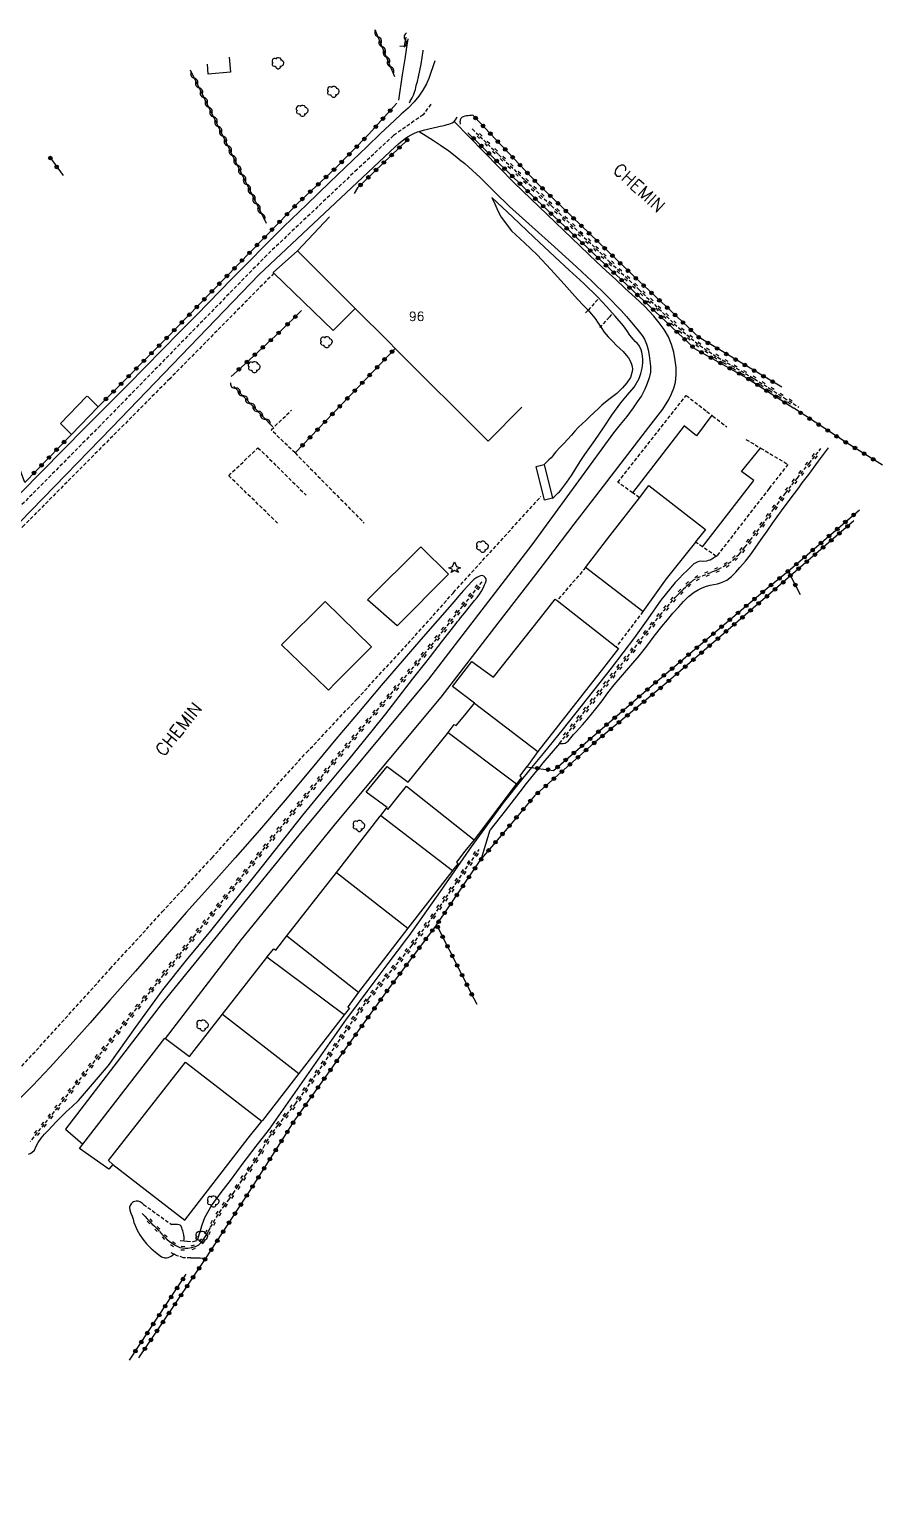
# Model space of a CAD drawing. Header units: millimetres. Extents: x 79010 to 79994, y 143000 to 143955.
# Drawn here: x 79195.9 to 79314.5, y 143693.9 to 143899.4 of the extents above; entities that cross this region are included whole.
import ezdxf
from ezdxf.enums import TextEntityAlignment as Align

# ---------------------------------------------------------------- set-up
doc = ezdxf.new("R2010")
doc.units = ezdxf.units.MM
doc.linetypes.add('DASHED', pattern=[0.75, 0.5, -0.25])
doc.layers.get('0').update_dxf_attribs({"linetype": 'CONTINUOUS'})
for name, color, linetype in [('W0001', 6, 'DASHED'), ('W0008', 7, 'CONTINUOUS'), ('W0071', 7, 'CONTINUOUS'), ('W0101', 7, 'CONTINUOUS'), ('W0104', 1, 'CONTINUOUS'), ('W0105', 7, 'CONTINUOUS'), ('W0112', 1, 'DASHED'), ('W0211', 2, 'CONTINUOUS'), ('W0214', 2, 'CONTINUOUS'), ('W0220', 5, 'DASHED'), ('W0300', 7, 'CONTINUOUS'), ('W0303', 7, 'CONTINUOUS'), ('W0310', 3, 'CONTINUOUS'), ('W0322', 7, 'CONTINUOUS'), ('W0323', 7, 'CONTINUOUS'), ('W0989', 7, 'CONTINUOUS'), ('W0991', 7, 'CONTINUOUS')]:
    doc.layers.add(name, color=color, linetype=linetype)
doc.styles.get("Standard").update_dxf_attribs({"font": 'romans.shx', "width": 0.85})

# ---------------------------------------------------------------- blocks, each defined once
blk = doc.blocks.new('T300')
for p, q in [((-0.8, 0.51), (-0.86, 0.34)), ((-0.86, 0.34), (-0.86, 0.17)), ((-0.86, 0.17), (-0.74, 0.06)), ((-0.69, 0.63), (-0.8, 0.51)), ((-0.8, -0.06), (-0.74, 0.06)), ((-0.74, 0.06), (-0.69, 0.11)), ((-0.57, 0.69), (-0.69, 0.63)), ((-0.46, 0.69), (-0.57, 0.69)), ((-0.29, 0.63), (-0.46, 0.69)), ((-0.29, 0.63), (-0.17, 0.74)), ((-0.23, 0.57), (-0.29, 0.63)), ((-0.17, 0.74), (-0.06, 0.8)), ((-0.06, 0.8), (0.06, 0.8)), ((0.06, 0.8), (0.23, 0.74)), ((0.23, 0.74), (0.34, 0.63)), ((0.34, 0.63), (0.4, 0.51)), ((0.46, 0.46), (0.34, 0.46)), ((0.4, 0.51), (0.4, 0.46)), ((0.57, 0.4), (0.46, 0.46)), ((0.57, 0.4), (0.69, 0.29)), ((0.69, 0.29), (0.74, 0.17)), ((0.74, 0.06), (0.69, -0.17)), ((0.74, 0.17), (0.74, 0.06)), ((-0.8, -0.17), (-0.8, -0.06)), ((-0.8, -0.23), (-0.8, -0.17)), ((-0.74, -0.34), (-0.8, -0.23)), ((-0.69, -0.4), (-0.74, -0.34)), ((-0.51, -0.46), (-0.69, -0.4)), ((-0.4, -0.46), (-0.51, -0.46)), ((-0.4, -0.46), (-0.34, -0.46)), ((-0.34, -0.46), (-0.34, -0.4)), ((-0.34, -0.51), (-0.34, -0.46)), ((-0.29, -0.63), (-0.34, -0.51)), ((-0.17, -0.74), (-0.29, -0.63)), ((-0.06, -0.8), (-0.17, -0.74)), ((0.06, -0.8), (-0.06, -0.8)), ((0.17, -0.74), (0.06, -0.8)), ((0.23, -0.69), (0.17, -0.74)), ((0.29, -0.46), (0.23, -0.46)), ((0.29, -0.63), (0.23, -0.69)), ((0.46, -0.4), (0.29, -0.46)), ((0.34, -0.51), (0.29, -0.63)), ((0.34, -0.51), (0.34, -0.46)), ((0.57, -0.34), (0.46, -0.4)), ((0.63, -0.29), (0.57, -0.34)), ((0.69, -0.17), (0.63, -0.29))]:
    blk.add_line(p, q)
blk = doc.blocks.new('T303')
for p, q in [((-0.77, 0), (-0.28, 0.21)), ((-0.28, -0.21), (-0.77, 0)), ((-0.28, 0.21), (0, 0.83)), ((0, 0.83), (0.28, 0.21)), ((0.28, 0.21), (0.83, 0)), ((0.83, 0), (0.28, -0.21)), ((-0.49, -0.63), (-0.28, -0.21)), ((0, -0.35), (-0.49, -0.63)), ((0.56, -0.63), (0, -0.35)), ((0.28, -0.21), (0.56, -0.63))]:
    blk.add_line(p, q)
blk = doc.blocks.new('t310o')
at = {"color": 0, "linetype": 'Continuous'}
for centre, start, end in [((-0.5, 0.38), 216.8699, 323.1304), ((0.5, -0.37), 36.8699, 143.1303)]:
    blk.add_arc(centre, 0.625, start, end, dxfattribs=at)
blk = doc.blocks.new('t323o')
at = {"color": 0, "linetype": 'Continuous'}
for radius in [0.25, 0.15]:
    blk.add_circle((0, 0), radius, dxfattribs=at)
blk = doc.blocks.new('t220o')
at = {"color": 0, "linetype": 'Continuous'}
for p, q in [((-0.25, 0.25), (0.25, 0.25)), ((-0.25, -0.25), (0.25, -0.25))]:
    blk.add_line(p, q, dxfattribs=at)
blk = doc.blocks.new('t322o')
at = {"color": 0, "linetype": 'Continuous'}
for radius in [0.25, 0.15]:
    blk.add_circle((0, 0), radius, dxfattribs=at)

msp = doc.modelspace()

# ---------------------------------------------------------------- linework, layer by layer
at = {"layer": 'W0001'}
msp.add_lwpolyline([(79251.68, 143889.03), (79250.6, 143887.58), (79246.47, 143884.68), (79241.43, 143879.97), (79228.87, 143868.06), (79205.74, 143844.38), (79183.65, 143822.08), (79164.35, 143802.57), (79140.68, 143779.2), (79120.49, 143758.79), (79103.01, 143739.14), (79096.29, 143730.78), (79082.61, 143713.42), (79067.7, 143693.94)], dxfattribs=at)
at = {"layer": 'W0008'}
for points in [[(79252.24, 143895.08), (79252.24, 143895.08), (79251.38, 143892.64), (79251.38, 143892.64), (79251.07, 143891.88), (79250.58, 143891.01), (79250, 143890.18), (79249.37, 143889.39), (79248.51, 143888.48), (79247.57, 143887.64), (79246.64, 143886.79), (79244.7, 143884.95), (79242.76, 143883.11), (79240.82, 143881.27), (79237.63, 143878.2), (79234.46, 143875.11), (79231.24, 143872.02), (79230.94, 143871.72), (79224.02, 143864.75), (79219.08, 143859.73), (79216.8, 143857.41), (79214.31, 143854.88), (79209.59, 143850.09), (79207.25, 143847.73), (79203.6, 143844.03), (79197.61, 143837.98), (79191.61, 143831.94)], [(79246.73, 143883.12), (79247.2, 143883.53), (79247.67, 143883.94), (79248.17, 143884.32), (79248.54, 143884.57), (79248.92, 143884.8), (79249.32, 143884.99), (79249.8, 143885.18), (79250.04, 143885.25), (79250.31, 143885.33), (79250.82, 143885.47), (79251.4, 143885.62), (79251.99, 143885.76), (79252.59, 143885.9), (79252.96, 143885.98), (79253.32, 143886.05), (79253.69, 143886.14), (79253.94, 143886.21), (79254.19, 143886.28), (79254.43, 143886.37), (79254.66, 143886.47), (79254.87, 143886.58), (79254.93, 143886.62), (79255.12, 143886.87), (79255.32, 143887.23), (79255.32, 143887.23), (79255.32, 143887.23), (79255.32, 143887.23), (79255.32, 143887.23), (79255.32, 143887.23)], [(79188.16, 143824.4), (79207.35, 143844.08), (79227.8, 143865.39), (79246.73, 143883.12)]]:
    msp.add_lwpolyline(points, dxfattribs=at)
at = {"layer": 'W0071'}
for points in [[(79214.77, 143759.15), (79225.38, 143772.91), (79238.66, 143789.27), (79253.09, 143806.58), (79261.04, 143816.89), (79266.25, 143823.64), (79267.92, 143825.82), (79271.62, 143830.64), (79274.77, 143834.73), (79282, 143844.16), (79282.97, 143845.4), (79283.94, 143846.64), (79284.75, 143847.97), (79285.12, 143848.76), (79285.45, 143849.57), (79285.68, 143850.4), (79285.78, 143851.4), (79285.76, 143852.42), (79285.65, 143853.42), (79285.45, 143854.55), (79285.14, 143855.65), (79284.71, 143856.7), (79284.13, 143857.71), (79283.43, 143858.67), (79282.68, 143859.58), (79281.43, 143860.92), (79280.07, 143862.17), (79278.71, 143863.41), (79277.38, 143864.66), (79276.03, 143865.9), (79274.69, 143867.15), (79263.26, 143878.13), (79254.93, 143886.62)], [(79250.04, 143885.25), (79251.04, 143884.63), (79252.05, 143884.01), (79253.04, 143883.37), (79254.18, 143882.54), (79255.3, 143881.67), (79255.67, 143881.37), (79256.4, 143880.78), (79258.53, 143878.86), (79260.57, 143876.83), (79262.62, 143874.82), (79265.74, 143872.01), (79268.89, 143869.23), (79271.99, 143866.4), (79274.08, 143864.42), (79276.14, 143862.42), (79278.12, 143860.34), (79278.86, 143859.52), (79279.59, 143858.69), (79280.29, 143857.83), (79280.67, 143857.36), (79281.04, 143856.89), (79281.36, 143856.39), (79281.66, 143855.67), (79281.74, 143855.39), (79281.87, 143854.9), (79282.02, 143854.12), (79282.14, 143853.35), (79282.21, 143852.56), (79282.19, 143851.79), (79282.03, 143850.98), (79281.76, 143850.19), (79281.43, 143849.42), (79280.95, 143848.52), (79280.38, 143847.67), (79279.79, 143846.82), (79278.92, 143845.64), (79278.01, 143844.49), (79277.09, 143843.34)], [(79277.09, 143843.34), (79265.72, 143827.78), (79251.33, 143809.09), (79233.34, 143787.43), (79214.33, 143764.06), (79200.89, 143746.54), (79203.31, 143744.45)]]:
    msp.add_lwpolyline(points, dxfattribs=at)
at = {"layer": 'W0101'}
for points in [[(79233.12, 143868.68), (79237.61, 143873.4)], [(79245.94, 143855.89), (79241.16, 143860.65), (79233.12, 143868.68)], [(79264.31, 143846.93), (79264.31, 143846.93), (79264.31, 143846.93), (79264.31, 143846.93), (79259.64, 143842.2), (79246.73, 143855.1), (79245.94, 143855.89)]]:
    msp.add_lwpolyline(points, dxfattribs=at)
msp.add_lwpolyline([(79257.76, 143805.75), (79257.76, 143805.75), (79257.76, 143805.75)], close=True, dxfattribs=at)
at = {"layer": 'W0104'}
for points in [[(79220.74, 143893.23), (79220.61, 143894.61)], [(79223.65, 143895.57), (79223.85, 143893.52), (79220.74, 143893.23)], [(79229.75, 143865.64), (79233.12, 143868.68)], [(79229.75, 143865.64), (79229.75, 143865.64)], [(79241.16, 143860.65), (79238.09, 143857.58), (79229.86, 143865.55), (79229.75, 143865.64)], [(79290.72, 143845.81), (79288.62, 143842.92), (79286.91, 143844.33), (79279.73, 143835)], [(79289.44, 143827.5), (79296.44, 143836.54), (79296.58, 143836.71), (79294.87, 143837.97), (79297.52, 143841.23)], [(79257.76, 143805.75), (79254.7, 143808.1), (79257.39, 143811.58), (79260.37, 143809.4), (79266.8, 143817.45), (79268.98, 143820.22), (79269.22, 143820.03), (79277.45, 143813.62), (79277.77, 143813.38), (79275.67, 143810.67), (79266.56, 143799.05)], [(79254.09, 143801.7), (79254.93, 143802.79), (79255.21, 143802.67), (79256.4, 143804.12), (79257.76, 143805.75)], [(79257.76, 143805.75), (79266.56, 143799.05)], [(79245.53, 143791.16), (79245.6, 143791.25), (79242.69, 143793.39), (79245.6, 143796.95), (79248.53, 143794.76), (79253.98, 143801.55), (79254.09, 143801.7)], [(79254.09, 143801.7), (79263.57, 143794.54)], [(79266.56, 143799.05), (79265.24, 143797.24), (79265.1, 143797.06), (79264.99, 143796.92), (79264.06, 143795.66), (79264.3, 143795.42), (79263.57, 143794.54)], [(79245.53, 143791.16), (79245.72, 143790.97), (79246.95, 143792.54), (79248.3, 143794.23), (79257.71, 143786.76)], [(79263.57, 143794.54), (79263.53, 143794.5), (79257.71, 143786.76)], [(79244.73, 143790.17), (79245.53, 143791.16)], [(79238.54, 143782.22), (79244.64, 143790.06), (79244.73, 143790.17)], [(79244.73, 143790.17), (79254.7, 143782.51)], [(79257.71, 143786.76), (79256.41, 143785.21), (79255.26, 143783.64), (79255.46, 143783.47), (79254.7, 143782.51)], [(79231.67, 143773.4), (79238.54, 143782.22)], [(79238.54, 143782.22), (79248.5, 143774.48)], [(79254.7, 143782.51), (79254.61, 143782.38), (79248.5, 143774.48)], [(79248.5, 143774.48), (79241.64, 143765.6), (79241.62, 143765.57)], [(79228.9, 143770.44), (79229.84, 143771.62), (79230.13, 143771.44), (79231.67, 143773.4)], [(79231.67, 143773.4), (79241.62, 143765.57)], [(79222.72, 143762.52), (79228.86, 143770.39), (79228.9, 143770.44)], [(79239.63, 143762.45), (79228.9, 143770.44)], [(79241.62, 143765.57), (79240.2, 143763.57), (79240.16, 143763.52), (79240.38, 143763.37), (79239.63, 143762.45)], [(79207.47, 143741.64), (79206.91, 143740.97), (79202.86, 143743.86), (79203.31, 143744.45), (79214.69, 143759.2), (79214.77, 143759.15), (79218.12, 143756.62), (79222.72, 143762.52)], [(79222.72, 143762.52), (79233.33, 143754.3)], [(79239.63, 143762.45), (79233.33, 143754.3)], [(79207.47, 143741.64), (79206.89, 143742.18), (79217.58, 143755.84), (79228.2, 143747.67)], [(79233.33, 143754.3), (79228.27, 143747.76), (79228.2, 143747.67)], [(79207.47, 143741.64), (79217.49, 143733.9), (79226.29, 143745.28), (79228.2, 143747.67)]]:
    msp.add_lwpolyline(points, dxfattribs=at)
for points in [[(79201.74, 143843.14), (79200.19, 143844.63), (79203.82, 143848.4), (79203.89, 143848.47), (79203.98, 143848.39), (79205.45, 143846.97)], [(79281.15, 143818.49), (79273.19, 143824.62), (79276.56, 143829.01), (79280.67, 143834.33), (79281.98, 143836.04), (79289.86, 143829.92), (79288.49, 143828.2), (79288.46, 143828.17), (79284.4, 143823.07)], [(79247.01, 143816.5), (79242.89, 143820.12), (79250.27, 143827.48), (79254.11, 143823.68), (79247.01, 143816.5)], [(79237.43, 143807.57), (79237.15, 143807.84), (79230.93, 143813.9), (79236.98, 143819.88), (79243.42, 143813.6), (79238.43, 143808.58)]]:
    msp.add_lwpolyline(points, close=True, dxfattribs=at)
at = {"layer": 'W0105'}
msp.add_lwpolyline([(79267.49, 143833.98), (79266.3, 143838.67), (79267.42, 143838.95), (79268.6, 143834.26)], close=True, dxfattribs=at)
at = {"layer": 'W0112'}
for points in [[(79229.86, 143865.55), (79215.38, 143850.88), (79195.16, 143830.53), (79173.71, 143809.05), (79166.32, 143801.62)], [(79274.88, 143861.87), (79273.53, 143860.39), (79273.1, 143859.92)], [(79276.8, 143859.79), (79276.46, 143859.41), (79275.27, 143858.11), (79275.16, 143857.98)], [(79280.67, 143834.33), (79279.73, 143835), (79277.67, 143836.48), (79287.17, 143848.56), (79290.04, 143846.33), (79290.72, 143845.81), (79290.87, 143845.69), (79292.81, 143844.19)], [(79232.81, 143840.55), (79229.47, 143843.77), (79232.33, 143846.52)], [(79295.48, 143842.44), (79297.52, 143841.23), (79301.31, 143838.97), (79298.69, 143835.6), (79291.45, 143826.26), (79291.37, 143826.16), (79291.34, 143826.18), (79289.44, 143827.5), (79288.46, 143828.17)], [(79230.38, 143830.79), (79223.58, 143837.39), (79227.65, 143841.28), (79234.36, 143834.68)], [(79232.81, 143840.55), (79242.43, 143830.79)], [(79181.21, 143740.19), (79181.79, 143740.83), (79194.31, 143754.73), (79194.31, 143754.72), (79207.1, 143768.82), (79214.35, 143776.75), (79214.35, 143776.75), (79221.26, 143784.27), (79227.75, 143791.56), (79227.76, 143791.56), (79234.4, 143798.91), (79234.4, 143798.9), (79241.44, 143806.38), (79241.45, 143806.38), (79248.51, 143814.05), (79248.51, 143814.05), (79254.82, 143821.12), (79254.83, 143821.14), (79266.96, 143834.49)], [(79273.19, 143824.62), (79269.22, 143820.03)], [(79281.15, 143818.49), (79277.45, 143813.62)], [(79211.73, 143736.08), (79215.64, 143733.28)], [(79218.3, 143728.63), (79217.31, 143728.67), (79216.43, 143728.94), (79215.94, 143729.17), (79215.59, 143729.33)], [(79216.84, 143731.06), (79217.36, 143731.01), (79217.79, 143730.96), (79218.65, 143730.92), (79219.19, 143731.05)]]:
    msp.add_lwpolyline(points, dxfattribs=at)
at = {"layer": 'W0211'}
for points in [[(79248.5, 143898.15), (79248.26, 143896.63), (79248.06, 143895.35), (79247.71, 143893.12), (79247.16, 143889.61)], [(79248.73, 143889.23), (79248.82, 143889.48), (79248.93, 143889.7), (79249.06, 143889.93), (79249.25, 143890.32), (79249.4, 143890.7), (79249.54, 143891.11), (79249.65, 143891.64), (79249.81, 143892.22), (79249.98, 143892.87), (79250.33, 143894.6), (79250.62, 143896.46), (79250.63, 143896.57)], [(79257.53, 143887.52), (79257.31, 143887.49), (79257.09, 143887.47), (79256.88, 143887.45), (79256.62, 143887.42), (79256.38, 143887.38), (79256.15, 143887.3), (79256.04, 143887.24), (79255.94, 143887.17), (79255.86, 143887.08), (79255.81, 143886.98), (79255.77, 143886.87), (79255.75, 143886.75), (79255.73, 143886.58), (79255.74, 143886.4), (79255.74, 143886.26)], [(79268.6, 143834.26), (79268.78, 143834.42), (79268.95, 143834.58), (79269.12, 143834.74), (79269.33, 143834.95), (79269.54, 143835.16), (79269.74, 143835.38), (79270.04, 143835.74), (79270.32, 143836.11), (79270.59, 143836.48), (79271.23, 143837.42), (79271.82, 143838.39), (79272.43, 143839.35), (79273.1, 143840.33), (79273.78, 143841.3), (79274.46, 143842.28), (79275.66, 143844.03), (79276.86, 143845.79), (79278.09, 143847.53), (79279.01, 143848.62), (79279.94, 143849.71), (79280.64, 143850.9), (79280.89, 143851.6), (79281.07, 143852.33), (79281.16, 143853.07), (79281.16, 143853.57), (79281.11, 143854.07), (79281.01, 143854.55), (79280.9, 143854.89), (79280.76, 143855.23), (79280.59, 143855.53), (79280.36, 143855.81), (79280.09, 143856.07), (79279.83, 143856.33), (79279.35, 143856.94), (79278.9, 143857.58), (79278.44, 143858.22), (79277.3, 143859.59), (79276.11, 143860.91), (79274.89, 143862.2), (79272.94, 143864.13), (79270.92, 143865.98), (79268.91, 143867.83), (79265.99, 143870.58), (79263.08, 143873.34), (79260.17, 143876.09)], [(79269.56, 143800.16), (79269.83, 143800.17), (79270.09, 143800.17), (79270.34, 143800.22), (79270.78, 143800.5), (79271.14, 143800.95), (79271.51, 143801.4), (79271.93, 143801.85), (79272.34, 143802.31), (79272.76, 143802.77), (79273.39, 143803.5), (79274.01, 143804.23), (79274.63, 143804.98), (79275.48, 143806.09), (79276.3, 143807.22), (79277.15, 143808.33), (79278.3, 143809.68), (79279.48, 143810.99), (79280.64, 143812.33), (79281.7, 143813.68), (79282.74, 143815.06), (79283.8, 143816.42), (79284.56, 143817.36), (79285.32, 143818.29), (79286.13, 143819.18), (79286.8, 143819.91), (79287.49, 143820.61), (79288.26, 143821.21), (79288.82, 143821.53), (79289.41, 143821.81), (79290.01, 143822.04), (79290.51, 143822.17), (79291.01, 143822.26), (79291.51, 143822.38), (79291.96, 143822.52), (79292.4, 143822.68), (79292.82, 143822.87), (79293.49, 143823.37), (79294.09, 143824), (79294.65, 143824.65), (79295.4, 143825.51), (79296.1, 143826.41), (79296.78, 143827.33), (79297.61, 143828.5), (79298.42, 143829.68), (79299.24, 143830.86), (79300.42, 143832.49), (79301.61, 143834.11), (79302.81, 143835.72), (79303.31, 143836.39), (79304.2, 143837.58), (79305.58, 143839.43), (79306.97, 143841.28)], [(79291.45, 143826.26), (79291.34, 143826.18), (79291.22, 143826.09), (79290.99, 143825.92), (79290.74, 143825.78), (79290.5, 143825.67), (79290.24, 143825.59), (79289.98, 143825.52), (79289.58, 143825.48), (79289.16, 143825.49), (79288.78, 143825.43), (79288.24, 143825.13), (79287.77, 143824.68), (79287.31, 143824.22), (79286.73, 143823.67), (79286.18, 143823.11), (79285.64, 143822.53), (79283.64, 143820.08), (79281.83, 143817.48), (79280, 143814.89), (79276.73, 143810.62), (79273.4, 143806.4), (79270.05, 143802.19), (79267.27, 143798.76), (79265.69, 143796.83), (79264.48, 143795.35), (79261.74, 143791.9), (79257.28, 143785.8), (79254.97, 143782.46), (79252.98, 143779.59), (79248.61, 143773.42), (79248.28, 143772.98), (79245.72, 143769.55), (79242.8, 143765.7), (79240.36, 143762.42), (79239.92, 143761.83), (79236.33, 143756.74), (79232.79, 143751.62), (79229.18, 143746.55), (79227.37, 143744.17), (79226, 143742.4), (79225.55, 143741.81), (79223.77, 143739.41), (79222.49, 143737.73), (79221.24, 143736.03), (79220.22, 143734.22), (79219.83, 143733.18), (79219.51, 143732.11), (79219.19, 143731.05)], [(79195.73, 143743.08), (79195.98, 143743.16), (79196.21, 143743.27), (79196.57, 143743.64), (79196.82, 143744.17), (79197.08, 143744.69), (79197.52, 143745.27), (79197.99, 143745.83), (79198.47, 143746.37), (79199.02, 143746.97), (79199.58, 143747.55), (79200.15, 143748.13), (79200.99, 143748.93), (79201.84, 143749.71), (79202.68, 143750.51), (79206.87, 143755.4), (79210.62, 143760.69), (79214.43, 143765.93), (79217.73, 143770.05), (79221.08, 143774.13), (79224.4, 143778.23), (79227.56, 143782.21), (79230.71, 143786.2), (79233.87, 143790.18), (79237.09, 143794.09), (79240.34, 143797.97), (79243.54, 143801.9), (79245.41, 143804.29), (79247.27, 143806.69), (79249.13, 143809.09), (79251.15, 143811.67), (79253.16, 143814.25), (79255.18, 143816.83), (79255.4, 143817.1), (79255.61, 143817.37), (79255.82, 143817.65), (79256.34, 143818.29), (79256.86, 143818.93), (79257.38, 143819.57), (79257.76, 143820.02), (79258.13, 143820.48), (79258.47, 143820.95), (79258.72, 143821.36), (79258.94, 143821.77), (79259.13, 143822.2), (79259.26, 143822.5), (79259.37, 143822.79), (79259.37, 143823.05), (79259.24, 143823.25), (79259.04, 143823.42), (79258.82, 143823.52), (79258.58, 143823.49), (79258.33, 143823.38), (79258.09, 143823.25), (79257.66, 143822.95), (79257.28, 143822.57), (79256.9, 143822.19), (79256.21, 143821.45), (79255.56, 143820.68), (79254.91, 143819.91), (79252.59, 143817.26), (79250.27, 143814.61), (79247.96, 143811.95), (79244.78, 143808.23), (79241.63, 143804.49), (79238.48, 143800.74), (79234.95, 143796.52), (79231.43, 143792.29), (79227.87, 143788.1), (79224.49, 143784.27), (79221.08, 143780.46), (79217.68, 143776.64), (79214.14, 143772.59), (79210.62, 143768.52), (79207.07, 143764.46), (79204.32, 143761.33), (79201.55, 143758.2), (79198.73, 143755.12), (79196.33, 143752.62), (79193.89, 143750.14)], [(79258.74, 143784.15), (79259.94, 143788.14)], [(79211.73, 143736.08), (79211.53, 143736.23), (79211.33, 143736.38), (79211.11, 143736.48), (79210.98, 143736.51), (79210.85, 143736.53), (79210.72, 143736.53), (79210.54, 143736.5), (79210.36, 143736.45), (79210.21, 143736.36), (79210.02, 143736.17), (79209.88, 143735.93), (79209.8, 143735.68), (79209.82, 143735.28), (79209.99, 143734.87), (79210.15, 143734.45), (79210.28, 143734.01), (79210.41, 143733.57), (79210.57, 143733.14), (79210.87, 143732.48), (79211.22, 143731.85), (79211.62, 143731.25), (79212.15, 143730.59), (79212.74, 143729.98), (79213.38, 143729.43), (79213.8, 143729.09), (79214.25, 143728.77), (79214.72, 143728.63), (79214.94, 143728.64), (79215.17, 143728.69), (79215.38, 143728.77), (79215.58, 143728.88), (79215.76, 143729.02), (79215.94, 143729.17)], [(79217.36, 143731.01), (79217.37, 143731.19), (79217.37, 143731.37), (79217.37, 143731.55), (79217.35, 143731.7), (79217.32, 143731.86), (79217.29, 143732.01), (79217.25, 143732.22), (79217.2, 143732.42), (79217.13, 143732.63), (79217.05, 143732.83), (79216.96, 143733.03), (79216.82, 143733.18), (79216.67, 143733.25), (79216.48, 143733.27), (79216.3, 143733.29), (79216.08, 143733.3), (79215.86, 143733.29), (79215.64, 143733.28)], [(79218.3, 143728.63), (79218.6, 143728.65), (79218.91, 143728.67), (79219.21, 143728.67), (79219.59, 143728.64), (79219.97, 143728.58), (79220.35, 143728.51)]]:
    msp.add_lwpolyline(points, dxfattribs=at)
at = {"layer": 'W0214'}
for points in [[(79260.17, 143876.09), (79260.58, 143875.17), (79260.99, 143874.24), (79261.45, 143873.35), (79262.91, 143871.46), (79264.69, 143869.79), (79266.45, 143868.11), (79268.34, 143866.07), (79270.21, 143864.02), (79272.07, 143861.96), (79272.91, 143861.06), (79273.53, 143860.39), (79273.74, 143860.17), (79274.52, 143859.23), (79274.95, 143858.61), (79274.99, 143858.55), (79275.27, 143858.11), (79275.35, 143857.98), (79275.79, 143857.37), (79276.33, 143856.72), (79276.91, 143856.1), (79277.5, 143855.49), (79277.96, 143855.06), (79278.43, 143854.64), (79278.85, 143854.17), (79279.14, 143853.78), (79279.4, 143853.36), (79279.58, 143852.91), (79279.66, 143852.57), (79279.69, 143852.21), (79279.68, 143851.87), (79279.43, 143851.06), (79278.91, 143850.3), (79278.33, 143849.6), (79277.52, 143848.82), (79276.61, 143848.12), (79275.71, 143847.42), (79275.46, 143847.18), (79275.04, 143846.8), (79274.38, 143846.18), (79273.72, 143845.56), (79273.21, 143845.08), (79272.71, 143844.61), (79272.22, 143844.12), (79271.71, 143843.58), (79271.21, 143843.03), (79270.71, 143842.48), (79270.16, 143841.89), (79269.6, 143841.31), (79269.07, 143840.71), (79268.84, 143840.44), (79268.62, 143840.17), (79268.39, 143839.9), (79268.07, 143839.58), (79267.74, 143839.26), (79267.42, 143838.95)], [(79269.56, 143800.16), (79268.41, 143798.81), (79267.26, 143797.45), (79266.63, 143796.7), (79266.12, 143796.08), (79264.92, 143794.58), (79264.03, 143793.46), (79261.99, 143790.8), (79259.94, 143788.14)]]:
    msp.add_lwpolyline(points, dxfattribs=at)
at = {"layer": 'W0220'}
for points in [[(79257.43, 143885.6), (79261.09, 143882.05), (79264.75, 143878.5), (79268.41, 143874.96), (79272.46, 143871.05), (79276.52, 143867.15), (79280.6, 143863.28), (79283.36, 143860.6), (79286.13, 143857.93), (79289.06, 143855.49), (79291.54, 143853.86), (79294.12, 143852.36), (79296.41, 143851), (79296.68, 143850.84), (79298.74, 143849.54), (79300.79, 143848.23), (79302.84, 143846.91)], [(79269.56, 143800.16), (79272.89, 143804.4), (79276.21, 143808.64), (79279.56, 143812.87), (79281.54, 143815.44), (79283.54, 143818), (79285.65, 143820.45), (79286.02, 143820.83), (79286.39, 143821.22), (79286.77, 143821.6), (79287.18, 143822.02), (79287.6, 143822.43), (79288.05, 143822.8), (79288.71, 143823.17), (79289.42, 143823.46), (79290.14, 143823.74), (79290.65, 143823.96), (79291.16, 143824.17), (79291.66, 143824.39), (79292.35, 143824.76), (79293.02, 143825.18), (79293.65, 143825.63), (79294.53, 143826.48), (79295.32, 143827.45), (79296.09, 143828.42), (79297.77, 143830.58), (79299.38, 143832.8), (79301.01, 143835), (79301.88, 143836.11), (79302.63, 143837.06), (79304.26, 143839.11), (79305.9, 143841.16)], [(79258.76, 143822.64), (79256.08, 143819.27), (79253.4, 143815.89), (79250.7, 143812.54), (79246.37, 143807.34), (79241.99, 143802.2), (79237.65, 143797.01), (79232.81, 143791.02), (79228.01, 143784.98), (79223.22, 143778.95), (79218.86, 143773.49), (79214.51, 143768.03), (79210.15, 143762.57), (79205.42, 143756.66), (79200.7, 143750.74), (79195.98, 143744.83)], [(79211.57, 143734.81), (79211.9, 143734.45), (79212.24, 143734.09), (79212.58, 143733.74), (79212.91, 143733.39), (79213.25, 143733.05), (79213.58, 143732.71), (79213.94, 143732.31), (79214.3, 143731.92), (79214.68, 143731.53), (79215, 143731.23), (79215.34, 143730.93), (79215.7, 143730.67), (79216.04, 143730.45), (79216.4, 143730.25), (79216.77, 143730.1), (79217.14, 143730.02), (79217.52, 143729.98), (79217.91, 143729.99), (79218.44, 143730.07), (79218.96, 143730.23), (79219.42, 143730.47), (79219.76, 143730.78), (79220.05, 143731.16), (79220.31, 143731.56), (79220.58, 143731.99), (79220.81, 143732.45), (79221.06, 143732.89), (79221.46, 143733.59), (79221.87, 143734.28), (79222.3, 143734.96), (79222.93, 143735.85), (79223.58, 143736.72), (79224.21, 143737.6), (79224.77, 143738.42), (79225.31, 143739.24), (79225.86, 143740.06), (79226.58, 143741.12), (79226.64, 143741.21), (79227.31, 143742.18), (79228, 143743.26), (79228.43, 143743.99), (79228.84, 143744.74), (79229.26, 143745.47), (79230.4, 143747.04), (79231.63, 143748.54), (79232.85, 143750.06), (79234.16, 143751.87), (79235.43, 143753.71), (79236.7, 143755.55), (79238.81, 143758.63), (79240.9, 143761.72), (79241.44, 143762.47), (79243.08, 143764.75), (79244.96, 143767.09), (79246.88, 143769.39), (79248.77, 143771.72), (79249.08, 143772.14), (79252.07, 143776.22), (79255.23, 143780.82), (79258.39, 143785.42)]]:
    msp.add_lwpolyline(points, dxfattribs=at)
at = {"layer": 'W0310'}
for points in [[(79246.66, 143892.86), (79245.16, 143896.48), (79243.95, 143899.38)], [(79248.2, 143898.37), (79247.97, 143897.1), (79247.38, 143897.05)], [(79218.21, 143893.84), (79223.85, 143882.45), (79228.77, 143872.49)], [(79224.31, 143849.79), (79229.7, 143844.17)]]:
    msp.add_lwpolyline(points, dxfattribs=at)
at = {"layer": 'W0322'}
for points in [[(79300.48, 143849.68), (79297.46, 143851.49), (79288.96, 143856.59), (79279.78, 143865.21), (79266.45, 143878.06), (79257.53, 143887.52)], [(79256.82, 143885.08), (79266.42, 143875.7), (79277.38, 143865.35), (79288.34, 143855.08), (79295.56, 143851.02), (79295.94, 143850.78), (79302.12, 143846.76)], [(79220.35, 143728.51), (79226.45, 143737.87), (79230.67, 143744.5), (79232.68, 143747.66), (79238.82, 143756.32), (79242.78, 143761.85), (79245.54, 143765.7), (79252.45, 143774.91), (79252.48, 143774.97), (79253.52, 143776.49), (79258.74, 143784.15)]]:
    msp.add_lwpolyline(points, dxfattribs=at)
at = {"layer": 'W0323'}
for points in [[(79243.02, 143884.81), (79246.95, 143889.18)], [(79243.02, 143884.81), (79238.39, 143880.1), (79233.09, 143875.2), (79231.97, 143874.05), (79217.79, 143859.46), (79215.02, 143856.61), (79206.41, 143847.94), (79205.45, 143846.97)], [(79248.47, 143884.14), (79248.47, 143884.14), (79241.49, 143877.42), (79241.04, 143876.61)], [(79198.71, 143881.67), (79200.55, 143879.12)], [(79201.74, 143843.14), (79195.23, 143836.45), (79184.73, 143864.74), (79183.96, 143866.8)], [(79233.72, 143860.35), (79230.69, 143857.4)], [(79230.69, 143857.4), (79224.69, 143851.9), (79223.9, 143851.17)], [(79246.73, 143855.1), (79232.81, 143840.55)], [(79314.45, 143838.87), (79309.92, 143841.69), (79309.43, 143842), (79302.12, 143846.76)], [(79301.35, 143824.12), (79311.26, 143832.64)], [(79310.49, 143831.13), (79301.68, 143823.49)], [(79264.99, 143796.92), (79265.69, 143796.83), (79266.63, 143796.7), (79268.74, 143796.42), (79282.29, 143808.11), (79298.43, 143821.75), (79301.35, 143824.12)], [(79301.35, 143824.12), (79301.68, 143823.49), (79301.69, 143823.46), (79303.03, 143820.88)], [(79301.69, 143823.46), (79292.99, 143815.98), (79284.05, 143808.25), (79274.3, 143800.17), (79266.1, 143792.87), (79262.83, 143789), (79258.74, 143784.15)], [(79252.48, 143774.97), (79257.65, 143764.71), (79258.05, 143763.93)], [(79211.08, 143714.76), (79214.39, 143719.63), (79220.35, 143728.51)], [(79209.78, 143714.43), (79217.68, 143726.37)]]:
    msp.add_lwpolyline(points, dxfattribs=at)

# ---------------------------------------------------------------- block references
at = {"layer": 'W0220'}
for p, rotation in [((79258.45, 143884.61), 315.8662455425564), ((79259.52, 143883.57), 315.8662455425564), ((79260.6, 143882.53), 315.8662455425564), ((79261.68, 143881.48), 315.8581805048484), ((79262.75, 143880.44), 315.8581805048484), ((79263.83, 143879.39), 315.8581805048484), ((79264.91, 143878.35), 315.969675043757), ((79265.99, 143877.3), 315.969675043757), ((79267.06, 143876.26), 315.969675043757), ((79268.14, 143875.22), 315.969675043757), ((79269.22, 143874.18), 316.0154442557611), ((79270.3, 143873.14), 316.0154442557611), ((79271.38, 143872.09), 316.0154442557611), ((79272.46, 143871.05), 316.0154442557611), ((79273.54, 143870.01), 316.1306435850648), ((79274.62, 143868.97), 316.1306435850648), ((79275.7, 143867.93), 316.1306435850648), ((79276.79, 143866.9), 316.5773425883027), ((79277.88, 143865.87), 316.5773425883027), ((79278.97, 143864.83), 316.5773425883027), ((79280.06, 143863.8), 316.5773425883027), ((79281.14, 143862.76), 315.7374922884438), ((79282.21, 143861.72), 315.7374922884438), ((79283.29, 143860.67), 315.7374922884438), ((79284.37, 143859.63), 316.0431589869067), ((79285.45, 143858.59), 316.0431589869067), ((79286.55, 143857.58), 320.2558659026895), ((79287.71, 143856.62), 320.2558659026895), ((79288.86, 143855.66), 320.2558659026895), ((79290.09, 143854.81), 326.5726077665613), ((79291.35, 143853.98), 326.5726077665613), ((79292.63, 143853.22), 329.8307309434878), ((79293.93, 143852.46), 329.8307309434878), ((79295.22, 143851.7), 329.4123591561341), ((79296.52, 143850.94), 329.442146830722), ((79297.79, 143850.14), 327.6929578736905), ((79299.05, 143849.34), 327.3664971534827), ((79300.32, 143848.53), 327.3664971534827), ((79301.58, 143847.72), 327.353812484592), ((79305.06, 143840.11), 51.36408205018803), ((79304.13, 143838.93), 51.38115630975901), ((79302.26, 143836.59), 51.90415219304952), ((79303.19, 143837.76), 51.38115630975901), ((79300.43, 143834.21), 53.41883850076832), ((79301.33, 143835.41), 51.88368272877304), ((79298.65, 143831.79), 53.98338956186704), ((79299.53, 143833.01), 53.41883850076832), ((79297.77, 143830.58), 52.03685211096377), ((79295.92, 143828.22), 51.76507724416086), ((79296.84, 143829.4), 52.03685211096377), ((79293.97, 143825.94), 44.04019516001215), ((79294.99, 143827.04), 50.94416086850945), ((79290.09, 143823.73), 21.66311436736047), ((79291.47, 143824.31), 24.52130016805297), ((79292.79, 143825.03), 31.62661198696761), ((79258.14, 143821.87), 231.5291421347995), ((79287.48, 143822.31), 44.58879333215255), ((79288.7, 143823.16), 29.20915881426106), ((79256.28, 143819.52), 231.5291421347995), ((79257.21, 143820.69), 231.5291421347995), ((79285.4, 143820.15), 49.13196536705323), ((79286.42, 143821.25), 45.15238203362343), ((79255.35, 143818.34), 231.5560878643666), ((79283.44, 143817.87), 52.13430705418944), ((79284.41, 143819.01), 49.13196536705323), ((79253.48, 143815.99), 231.5560878643666), ((79254.41, 143817.17), 231.5560878643666), ((79281.6, 143815.51), 52.13430705418944), ((79282.52, 143816.69), 52.13430705418944), ((79251.6, 143813.66), 231.1595664494936), ((79252.54, 143814.82), 231.1595664494936), ((79279.76, 143813.13), 52.30004278645328), ((79280.68, 143814.32), 52.30004278645328), ((79249.7, 143811.33), 230.2041974538078), ((79250.66, 143812.49), 230.2041974538078), ((79278.84, 143811.95), 51.63737669397477), ((79247.78, 143809.03), 230.2041974538078), ((79248.74, 143810.18), 230.2041974538078), ((79276.97, 143809.6), 51.63737669397477), ((79277.9, 143810.78), 51.63737669397477), ((79246.82, 143807.88), 230.2041974538078), ((79275.12, 143807.24), 51.89652458415203), ((79276.04, 143808.43), 51.89652458415203), ((79244.88, 143805.59), 229.602842947119), ((79245.85, 143806.73), 229.602842947119), ((79274.19, 143806.06), 51.89652458415203), ((79242.94, 143803.3), 229.602842947119), ((79243.91, 143804.45), 229.602842947119), ((79272.34, 143803.7), 51.89471934277719), ((79273.27, 143804.88), 51.89652458415203), ((79241, 143801.01), 230.0468408103196), ((79241.96, 143802.16), 230.0468408103196), ((79270.49, 143801.34), 51.89471934277719), ((79271.42, 143802.52), 51.89471934277719), ((79240.04, 143799.86), 230.0468408103196), ((79238.11, 143797.56), 230.0468408103196), ((79239.07, 143798.71), 230.0468408103196), ((79236.21, 143795.24), 231.0511030319741), ((79237.16, 143796.4), 231.0511030319741), ((79234.33, 143792.9), 231.0511030319741), ((79235.27, 143794.07), 231.0511030319741), ((79232.45, 143790.57), 231.5538250152024), ((79233.39, 143791.74), 231.0511030319741), ((79231.51, 143789.39), 231.5538250152024), ((79229.65, 143787.04), 231.5538250152024), ((79230.58, 143788.22), 231.5538250152024), ((79227.78, 143784.69), 231.5630681626999), ((79228.72, 143785.87), 231.5538250152024), ((79257.95, 143784.79), 55.54432654441449), ((79225.92, 143782.34), 231.5630681626999), ((79226.85, 143783.52), 231.5630681626999), ((79256.26, 143782.31), 55.54432654441449), ((79257.11, 143783.55), 55.54432654441449), ((79224.99, 143781.17), 231.5630681626999), ((79255.41, 143781.08), 55.54432654441449), ((79223.12, 143778.82), 231.388881038534), ((79224.05, 143779.99), 231.5630681626999), ((79253.71, 143778.6), 55.53852004150095), ((79254.56, 143779.84), 55.53852004150095), ((79221.25, 143776.47), 231.388881038534), ((79222.18, 143777.65), 231.388881038534), ((79252.86, 143777.37), 55.53852004150095), ((79219.38, 143774.13), 231.388881038534), ((79220.31, 143775.3), 231.388881038534), ((79251.12, 143774.92), 53.73703126718695), ((79252.01, 143776.13), 53.73703126718695), ((79218.44, 143772.96), 231.3927084860609), ((79249.35, 143772.5), 53.73703126718695), ((79250.24, 143773.71), 53.73703126718695), ((79216.57, 143770.61), 231.3927084860609), ((79217.5, 143771.79), 231.3927084860609), ((79247.5, 143770.14), 50.99416011070234), ((79248.44, 143771.31), 50.99416011070234), ((79214.7, 143768.27), 231.3927084860609), ((79215.63, 143769.44), 231.3927084860609), ((79246.55, 143768.98), 50.02821294867191), ((79212.82, 143765.92), 231.3940002078075), ((79213.76, 143767.1), 231.3940002078075), ((79244.63, 143766.68), 51.34914327909929), ((79245.58, 143767.84), 50.02821294867191), ((79211.89, 143764.75), 231.3940002078075), ((79242.78, 143764.32), 54.2202689134939), ((79243.69, 143765.51), 51.34914327909929), ((79210.02, 143762.41), 231.3827503989907), ((79210.95, 143763.58), 231.3940002078075), ((79241.02, 143761.89), 54.17353544232502), ((79241.9, 143763.1), 54.2202689134939), ((79208.14, 143760.06), 231.3827503989907), ((79209.08, 143761.24), 231.3827503989907), ((79240.17, 143760.65), 55.85028224091889), ((79206.27, 143757.72), 231.3827503989907), ((79207.21, 143758.89), 231.3827503989907), ((79238.49, 143758.17), 55.70101474830476), ((79239.33, 143759.41), 55.85028224091889), ((79205.34, 143756.55), 231.3933889592636), ((79236.8, 143755.69), 55.70101474830476), ((79237.64, 143756.93), 55.70101474830476), ((79203.46, 143754.2), 231.3933889592636), ((79204.4, 143755.38), 231.3933889592636), ((79235.95, 143754.45), 55.32915524113007), ((79201.59, 143751.86), 231.3933889592636), ((79202.53, 143753.03), 231.3933889592636), ((79234.24, 143751.99), 55.23678385977407), ((79235.09, 143753.22), 55.23678385977407), ((79199.72, 143749.52), 231.3874742583724), ((79200.66, 143750.69), 231.3874742583724), ((79232.46, 143749.57), 51.32638553419334), ((79233.36, 143750.77), 54.21199375398881), ((79198.78, 143748.34), 231.3874742583724), ((79231.52, 143748.4), 50.4205952839737), ((79196.91, 143746), 231.3874742583724), ((79197.85, 143747.17), 231.3874742583724), ((79229.67, 143746.04), 54.28355280462317), ((79230.56, 143747.25), 50.4205952839737), ((79228.13, 143743.47), 60.13772666593722), ((79228.86, 143744.78), 59.55847127512993), ((79227.32, 143742.21), 57.18962120423461), ((79225.63, 143739.73), 56.51904023075042), ((79226.48, 143740.97), 55.56731975645735), ((79223.96, 143737.24), 53.96485822232889), ((79224.81, 143738.48), 56.64781436649148), ((79223.06, 143736.04), 53.16176330875853), ((79212.6, 143733.72), 314.1524911140581), ((79221.42, 143733.53), 59.90226231916731), ((79222.2, 143734.81), 57.73068705942963), ((79213.64, 143732.64), 312.5104470772382), ((79214.67, 143731.55), 314.4701994367704), ((79219.89, 143730.95), 53.00998559183244), ((79220.69, 143732.22), 62.23101159222784), ((79215.82, 143730.59), 326.9348105405429), ((79217.19, 143730.01), 354.96621304169), ((79218.67, 143730.14), 16.7092943624764)]:
    msp.add_blockref('t220o', p, dxfattribs=dict(at, rotation=rotation))
at = {"layer": 'W0300'}
for p in [(79230.46, 143894.73), (79238.16, 143890.77), (79233.83, 143888.12), (79237.2, 143855.96), (79227.16, 143852.48), (79258.89, 143827.52), (79241.73, 143788.69), (79219.99, 143760.96), (79221.47, 143736.47), (79219.87, 143731.55)]:
    msp.add_blockref('T300', p, dxfattribs=at)
at = {"layer": 'W0303'}
msp.add_blockref('T303', (79254.97, 143824.57), dxfattribs=at)
at = {"layer": 'W0310'}
for p, rotation in [((79244.36, 143898.4), 112.5355478183142), ((79244.93, 143897.02), 112.5355478183142), ((79248.13, 143897.99), 259.9970921678388), ((79245.51, 143895.63), 112.5433160219999), ((79218.79, 143892.66), 296.324177053269), ((79246.08, 143894.25), 112.5433160219999), ((79219.46, 143891.32), 296.324177053269), ((79220.12, 143889.97), 296.324177053269), ((79220.79, 143888.63), 296.324177053269), ((79221.46, 143887.28), 296.324177053269), ((79222.12, 143885.94), 296.324177053269), ((79222.79, 143884.59), 296.324177053269), ((79223.45, 143883.25), 296.324177053269), ((79224.12, 143881.91), 296.3227627764439), ((79224.78, 143880.56), 296.3227627764439), ((79225.45, 143879.22), 296.3227627764439), ((79226.11, 143877.87), 296.3227627764439), ((79226.78, 143876.53), 296.3227627764439), ((79227.44, 143875.18), 296.3227627764439), ((79228.11, 143873.84), 296.3227627764439), ((79224.51, 143849.58), 313.7519233786379), ((79225.55, 143848.5), 313.7519233786379), ((79226.59, 143847.42), 313.7519233786379), ((79227.62, 143846.33), 313.7519233786379), ((79228.66, 143845.25), 313.7519233786379)]:
    msp.add_blockref('t310o', p, dxfattribs=dict(at, rotation=rotation))
at = {"layer": 'W0322'}
for p, rotation in [((79257.9, 143887.12), 133.3290611266926), ((79258.93, 143886.03), 133.3290611266926), ((79257.62, 143884.29), 315.651608825274), ((79258.7, 143883.25), 315.651608825274), ((79259.96, 143884.94), 133.3290611266926), ((79260.99, 143883.85), 133.3290611266926), ((79259.77, 143882.2), 315.651608825274), ((79260.84, 143881.15), 315.651608825274), ((79262.02, 143882.76), 133.3290611266926), ((79263.05, 143881.67), 133.3290611266926), ((79261.92, 143880.1), 315.651608825274), ((79262.99, 143879.05), 315.651608825274), ((79264.08, 143880.57), 133.3290611266926), ((79265.1, 143879.48), 133.3290611266926), ((79264.06, 143878), 315.651608825274), ((79265.13, 143876.95), 315.651608825274), ((79266.13, 143878.39), 133.3290611266926), ((79267.2, 143877.34), 136.069781965237), ((79266.21, 143875.91), 315.651608825274), ((79267.29, 143874.87), 316.6482478380336), ((79268.28, 143876.3), 136.069781965237), ((79269.36, 143875.25), 136.069781965237), ((79268.38, 143873.84), 316.6482478380336), ((79269.47, 143872.81), 316.6482478380336), ((79270.44, 143874.21), 136.069781965237), ((79271.52, 143873.17), 136.069781965237), ((79270.56, 143871.78), 316.6482478380336), ((79271.66, 143870.75), 316.6482478380336), ((79272.6, 143872.13), 136.069781965237), ((79273.68, 143871.09), 136.069781965237), ((79272.75, 143869.72), 316.6482478380336), ((79273.84, 143868.69), 316.6482478380336), ((79274.76, 143870.05), 136.069781965237), ((79275.84, 143869.01), 136.069781965237), ((79274.93, 143867.66), 316.6482478380336), ((79276.02, 143866.64), 316.6482478380336), ((79276.92, 143867.97), 136.069781965237), ((79278, 143866.93), 136.069781965237), ((79277.11, 143865.61), 316.6482478380336), ((79278.2, 143864.58), 316.8580419369505), ((79279.08, 143865.89), 136.069781965237), ((79280.17, 143864.85), 136.795336516212), ((79279.3, 143863.55), 316.8580419369505), ((79280.39, 143862.53), 316.8580419369505), ((79281.26, 143863.83), 136.795336516212), ((79282.35, 143862.8), 136.795336516212), ((79281.49, 143861.5), 316.8580419369505), ((79282.58, 143860.48), 316.8580419369505), ((79283.45, 143861.77), 136.795336516212), ((79284.54, 143860.75), 136.795336516212), ((79283.68, 143859.45), 316.8580419369505), ((79284.77, 143858.42), 316.8580419369505), ((79285.63, 143859.72), 136.795336516212), ((79286.73, 143858.69), 136.795336516212), ((79285.86, 143857.4), 316.8580419369505), ((79286.96, 143856.37), 316.8580419369505), ((79287.82, 143857.66), 136.795336516212), ((79288.91, 143856.64), 136.795336516212), ((79288.05, 143855.35), 316.8580419369505), ((79289.3, 143854.54), 330.7040741056819), ((79290.19, 143855.85), 149.0441780724786), ((79291.48, 143855.08), 149.0441780724786), ((79292.76, 143854.31), 149.0441780724786), ((79290.61, 143853.8), 330.7040741056819), ((79291.92, 143853.07), 330.7040741056819), ((79293.23, 143852.33), 330.7040741056819), ((79294.05, 143853.54), 149.0441780724786), ((79295.34, 143852.77), 149.0441780724786), ((79294.54, 143851.6), 330.7040741056819), ((79295.83, 143850.85), 326.9869033376711), ((79296.62, 143852), 149.0441780724786), ((79297.91, 143851.22), 149.0529754189287), ((79299.2, 143850.45), 149.0529754189287), ((79297.09, 143850.03), 326.9325008529013), ((79298.35, 143849.21), 326.9325008529013), ((79299.61, 143848.39), 326.9325008529013), ((79300.86, 143847.57), 326.9325008529013), ((79257.83, 143782.81), 55.73889710083216), ((79258.67, 143784.05), 55.73889710083216), ((79256.14, 143780.33), 55.73889710083216), ((79256.98, 143781.57), 55.73889710083216), ((79255.29, 143779.09), 55.73889710083216), ((79253.6, 143776.62), 55.73889710083216), ((79254.45, 143777.86), 55.73889710083216), ((79251.88, 143774.16), 53.15300513064099), ((79252.76, 143775.38), 55.75968980394681), ((79250.98, 143772.96), 53.15300513064099), ((79249.18, 143770.56), 53.15300513064099), ((79250.08, 143771.76), 53.15300513064099), ((79247.38, 143768.16), 53.15300513064099), ((79248.28, 143769.36), 53.15300513064099), ((79246.48, 143766.96), 53.15300513064099), ((79244.71, 143764.54), 54.38928031253376), ((79245.58, 143765.76), 53.15300513064099), ((79242.96, 143762.1), 54.38928031253376), ((79243.84, 143763.32), 54.38928031253376), ((79242.09, 143760.88), 54.38692662612961), ((79240.34, 143758.44), 54.38692662612961), ((79241.22, 143759.66), 54.38692662612961), ((79238.6, 143756), 54.64165309832813), ((79239.47, 143757.22), 54.38692662612961), ((79236.86, 143753.56), 54.64165309832813), ((79237.73, 143754.78), 54.64165309832813), ((79235.99, 143752.33), 54.64165309832813), ((79234.26, 143749.89), 54.64165309832813), ((79235.12, 143751.11), 54.64165309832813), ((79232.53, 143747.43), 57.56636639217572), ((79233.39, 143748.66), 54.64165309832813), ((79231.73, 143746.17), 57.56636639217572), ((79230.12, 143743.63), 57.56628846680408), ((79230.92, 143744.9), 57.56636639217572), ((79229.31, 143742.37), 57.56628846680408), ((79227.71, 143739.83), 57.56628846680408), ((79228.51, 143741.1), 57.56628846680408), ((79226.09, 143737.31), 56.87202841663058), ((79226.9, 143738.57), 57.56628846680408), ((79225.27, 143736.05), 56.87202841663058), ((79223.63, 143733.54), 56.87202841663058), ((79224.45, 143734.79), 56.87202841663058), ((79221.99, 143731.03), 56.87202841663058), ((79222.81, 143732.28), 56.87202841663058), ((79221.17, 143729.77), 56.87202841663058)]:
    msp.add_blockref('t322o', p, dxfattribs=dict(at, rotation=rotation))
at = {"layer": 'W0323'}
for p, rotation in [((79246.03, 143888.16), 48.09535977501073), ((79244.03, 143885.93), 48.09535977501073), ((79245.03, 143887.04), 48.09535977501073), ((79241.39, 143883.15), 225.4416717786114), ((79242.44, 143884.22), 225.4416717786114), ((79247.31, 143883.02), 223.9048835415493), ((79248.39, 143884.06), 223.9048835415493), ((79198.79, 143881.55), 305.7590383629062), ((79239.29, 143881.01), 225.4416717786114), ((79240.34, 143882.08), 225.4416717786114), ((79245.15, 143880.94), 223.9048835415493), ((79246.23, 143881.98), 223.9048835415493), ((79199.67, 143880.33), 305.7590383629062), ((79237.12, 143878.93), 222.7825181930995), ((79238.23, 143879.95), 222.7825181930995), ((79244.07, 143879.9), 223.9048835415493), ((79234.92, 143876.89), 222.7825181930995), ((79236.02, 143877.91), 222.7825181930995), ((79241.91, 143877.82), 223.9048835415493), ((79242.99, 143878.86), 223.9048835415493), ((79232.74, 143874.84), 225.8062198488553), ((79233.82, 143875.88), 222.7825181930995), ((79231.69, 143873.76), 225.8088372345414), ((79229.6, 143871.61), 225.8088372345414), ((79230.65, 143872.69), 225.8088372345414), ((79227.51, 143869.46), 225.8088372345414), ((79228.56, 143870.54), 225.8088372345414), ((79225.42, 143867.31), 225.8088372345414), ((79226.47, 143868.38), 225.8088372345414), ((79223.33, 143865.16), 225.8088372345414), ((79224.38, 143866.23), 225.8088372345414), ((79221.24, 143863.01), 225.8088372345414), ((79222.28, 143864.08), 225.8088372345414), ((79219.15, 143860.86), 225.8088372345414), ((79220.19, 143861.93), 225.8088372345414), ((79217.06, 143858.7), 225.8029218165128), ((79218.1, 143859.78), 225.8088372345414), ((79231.76, 143858.45), 224.1768964144496), ((79232.84, 143859.49), 224.1768964144496), ((79214.96, 143856.55), 225.2089503969135), ((79216.01, 143857.63), 225.8029218165128), ((79230.53, 143857.26), 222.5147724304053), ((79212.85, 143854.43), 225.2089503969135), ((79213.91, 143855.49), 225.2089503969135), ((79227.21, 143854.22), 222.5147724304053), ((79228.32, 143855.23), 222.5147724304053), ((79229.43, 143856.24), 222.5147724304053), ((79246.29, 143854.64), 226.2796451492615), ((79210.74, 143852.3), 225.2089503969135), ((79211.79, 143853.36), 225.2089503969135), ((79225, 143852.19), 222.5147724304053), ((79226.11, 143853.2), 222.5147724304053), ((79244.22, 143852.47), 226.2796451492615), ((79245.25, 143853.56), 226.2796451492615), ((79208.62, 143850.17), 225.2089503969135), ((79209.68, 143851.23), 225.2089503969135), ((79242.14, 143850.3), 226.2796451492615), ((79243.18, 143851.39), 226.2796451492615), ((79207.57, 143849.1), 225.2089503969135), ((79240.07, 143848.14), 226.2796451492615), ((79241.11, 143849.22), 226.2796451492615), ((79206.51, 143848.04), 225.2089503969135), ((79239.03, 143847.05), 226.2796451492615), ((79303.08, 143846.13), 146.9329059393833), ((79236.96, 143844.88), 226.2796451492615), ((79238, 143845.97), 226.2796451492615), ((79304.33, 143845.32), 146.9329059393833), ((79305.59, 143844.5), 146.9329059393833), ((79200.7, 143842.07), 225.7418059253608), ((79234.89, 143842.72), 226.2796451492615), ((79235.92, 143843.8), 226.2796451492615), ((79306.85, 143843.68), 146.9329059393833), ((79308.1, 143842.86), 146.9329059393833), ((79309.36, 143842.04), 146.9329059393833), ((79198.6, 143839.92), 225.7418059253608), ((79199.65, 143841), 225.7418059253608), ((79233.85, 143841.63), 226.2796451492615), ((79310.63, 143841.25), 148.0993674782574), ((79311.91, 143840.45), 148.0993674782574), ((79197.56, 143838.85), 225.7418059253608), ((79313.18, 143839.66), 148.0993674782574), ((79196.51, 143837.77), 225.7418059253608), ((79310.45, 143831.94), 40.68927061042797), ((79308.17, 143829.98), 40.68927061042797), ((79309.31, 143830.96), 40.68927061042797), ((79309.61, 143830.36), 220.923194312232), ((79305.9, 143828.03), 40.68927061042797), ((79307.04, 143829.01), 40.68927061042797), ((79307.34, 143828.4), 220.923194312232), ((79308.48, 143829.38), 220.923194312232), ((79303.62, 143826.07), 40.68927061042797), ((79303.94, 143825.45), 220.923194312232), ((79304.76, 143827.05), 40.68927061042797), ((79305.08, 143826.43), 220.923194312232), ((79306.21, 143827.42), 220.923194312232), ((79301.3, 143824.08), 39.01245186597733), ((79301.65, 143823.54), 297.4686951643603), ((79302.49, 143825.09), 40.68927061042797), ((79302.81, 143824.47), 220.923194312232), ((79298.97, 143822.19), 39.01245186597733), ((79299.53, 143821.61), 220.6987870149238), ((79300.14, 143823.13), 39.01245186597733), ((79300.67, 143822.58), 220.6987870149238), ((79302.34, 143822.21), 297.4493636951352), ((79295.52, 143819.3), 40.1949734330031), ((79296.67, 143820.26), 40.1949734330031), ((79297.26, 143819.65), 220.6987870149238), ((79297.82, 143821.23), 40.1949734330031), ((79298.4, 143820.63), 220.6987870149238), ((79293.23, 143817.36), 40.1949734330031), ((79294.38, 143818.33), 40.1949734330031), ((79294.99, 143817.69), 220.6987870149238), ((79296.12, 143818.67), 220.6987870149238), ((79290.94, 143815.42), 40.1949734330031), ((79292.09, 143816.39), 40.1949734330031), ((79292.71, 143815.74), 220.8574580836091), ((79293.85, 143816.71), 220.6987870149238), ((79288.65, 143813.49), 40.1949734330031), ((79289.8, 143814.46), 40.1949734330031), ((79290.44, 143813.77), 220.8574580836091), ((79291.58, 143814.75), 220.8574580836091), ((79286.36, 143811.55), 40.1949734330031), ((79287.5, 143812.52), 40.1949734330031), ((79288.17, 143811.81), 220.8574580836091), ((79289.31, 143812.79), 220.8574580836091), ((79284.07, 143809.62), 40.1949734330031), ((79285.21, 143810.58), 40.1949734330031), ((79285.9, 143809.85), 220.8574580836091), ((79287.04, 143810.83), 220.8574580836091), ((79281.78, 143807.67), 40.79029147977435), ((79282.92, 143808.65), 40.1949734330031), ((79283.63, 143807.89), 219.6224699748548), ((79284.77, 143808.87), 220.8574580836091), ((79279.51, 143805.71), 40.79029147977435), ((79280.16, 143805.02), 219.6224699748548), ((79280.64, 143806.69), 40.79029147977435), ((79281.32, 143805.98), 219.6224699748548), ((79282.47, 143806.94), 219.6224699748548), ((79277.24, 143803.75), 40.79029147977435), ((79277.85, 143803.11), 219.6224699748548), ((79278.37, 143804.73), 40.79029147977435), ((79279.01, 143804.07), 219.6224699748548), ((79273.83, 143800.81), 40.79029147977435), ((79274.97, 143801.79), 40.79029147977435), ((79275.54, 143801.2), 219.6224699748548), ((79276.1, 143802.77), 40.79029147977435), ((79276.7, 143802.16), 219.6224699748548), ((79271.56, 143798.85), 40.79029147977435), ((79272.69, 143799.83), 40.79029147977435), ((79273.26, 143799.25), 221.6768795548292), ((79274.39, 143800.24), 219.6224699748548), ((79269.29, 143796.89), 40.79029147977435), ((79270.42, 143797.87), 40.79029147977435), ((79271.02, 143797.25), 221.6768795548292), ((79272.14, 143798.25), 221.6768795548292), ((79266.48, 143796.72), 352.5245323158339), ((79267.97, 143796.53), 352.4837438934245), ((79268.78, 143795.26), 221.6768795548292), ((79269.9, 143796.26), 221.6768795548292), ((79266.54, 143793.26), 221.6768795548292), ((79267.66, 143794.26), 221.6768795548292), ((79264.54, 143791.03), 229.8194220848644), ((79265.51, 143792.18), 229.8194220848644), ((79262.61, 143788.74), 229.817701296817), ((79263.58, 143789.88), 229.8194220848644), ((79260.67, 143786.44), 229.817701296817), ((79261.64, 143787.59), 229.817701296817), ((79259.71, 143785.3), 229.817701296817), ((79252.64, 143774.64), 296.745716964978), ((79253.32, 143773.3), 296.745716964978), ((79253.99, 143771.97), 296.745716964978), ((79254.67, 143770.63), 296.745716964978), ((79255.34, 143769.29), 296.745716964978), ((79256.02, 143767.95), 296.745716964978), ((79256.69, 143766.61), 296.745716964978), ((79257.37, 143765.27), 296.745716964978), ((79219.47, 143727.2), 56.1390604761875), ((79220.3, 143728.44), 56.1390604761875), ((79217.23, 143725.69), 56.5184686078451), ((79218.63, 143725.95), 56.1390604761875), ((79215.58, 143723.19), 56.5184686078451), ((79216.4, 143724.44), 56.5184686078451), ((79216.96, 143723.46), 56.1390604761875), ((79217.8, 143724.71), 56.1390604761875), ((79213.92, 143720.68), 56.5184686078451), ((79214.75, 143721.93), 56.5184686078451), ((79215.29, 143720.97), 56.1390604761875), ((79216.12, 143722.21), 56.1390604761875), ((79213.09, 143719.43), 56.5184686078451), ((79214.45, 143719.72), 56.1390604761875), ((79211.44, 143716.93), 56.5184686078451), ((79212.27, 143718.18), 56.5184686078451), ((79212.77, 143717.24), 55.82172705702154), ((79213.61, 143718.48), 55.82172705702154), ((79210.61, 143715.68), 56.5184686078451), ((79211.93, 143716), 55.82172705702154)]:
    msp.add_blockref('t323o', p, dxfattribs=dict(at, rotation=rotation))

# ---------------------------------------------------------------- texts
at = {"layer": 'W0989'}
for rotation, p in [(317.4588, (79280.63, 143877.42)), (51.2592, (79216.6, 143802.17))]:
    msp.add_text('CHEMIN', height=1.75, rotation=rotation, dxfattribs=at).set_placement(p, align=Align.MIDDLE_CENTER)
at = {"layer": 'W0991'}
msp.add_text('96', height=1.25, dxfattribs=at).set_placement((79249.71, 143859.56), align=Align.MIDDLE_CENTER)

doc.saveas('drawing.dxf')
